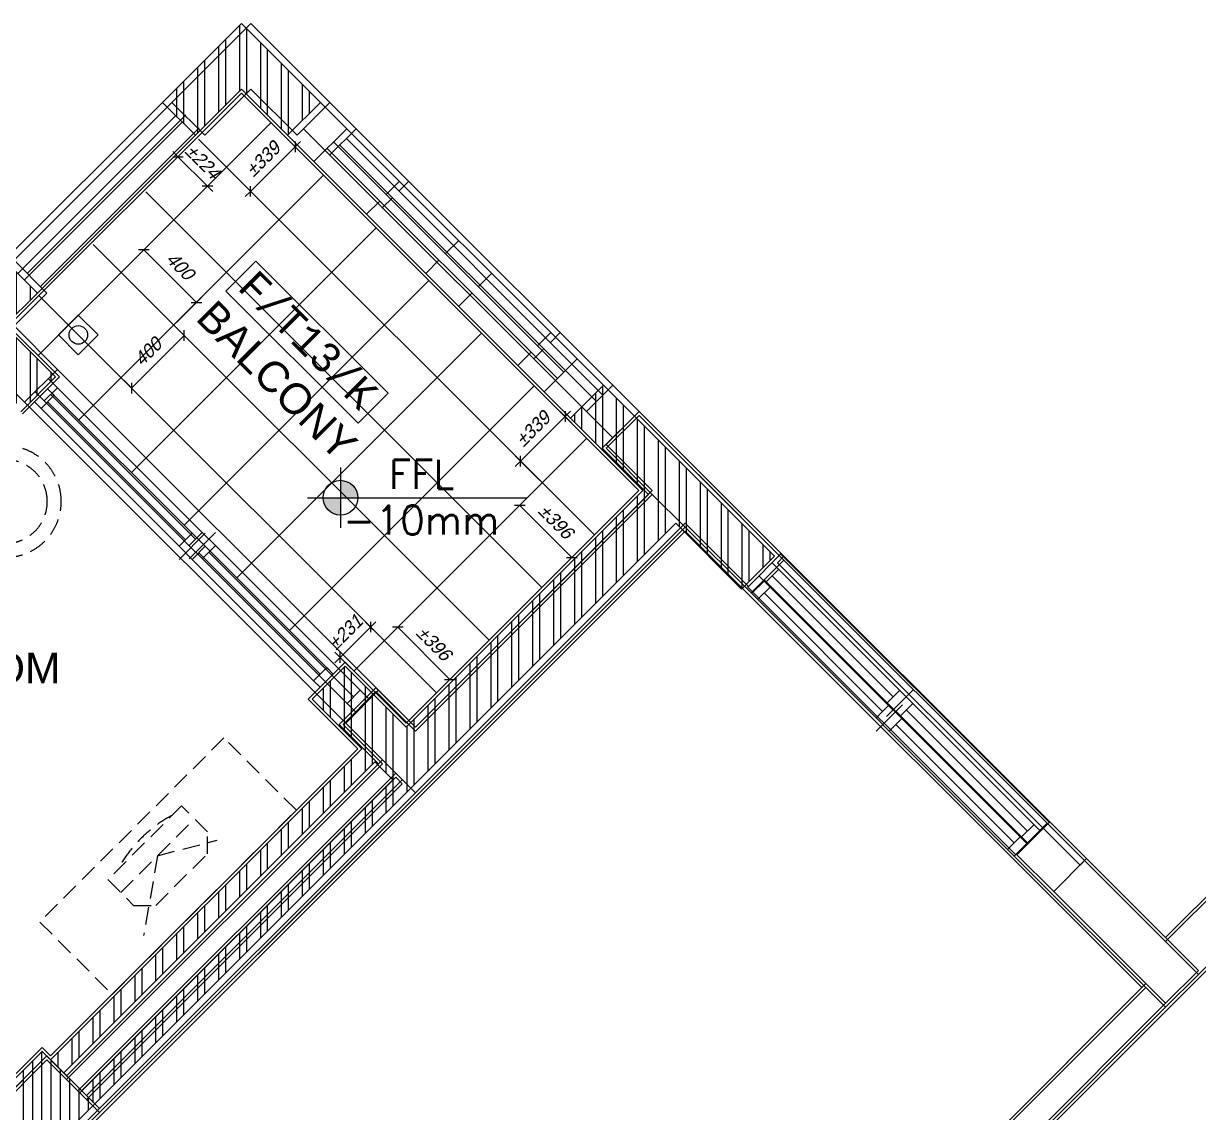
# Model space of a CAD drawing. Header units: millimetres. Extents: x 186805 to 449048, y 2167 to 51540.
# Drawn here: x 289619 to 295932, y 43309 to 49164 of the extents above; entities that cross this region are included whole.
import ezdxf
from ezdxf.enums import TextEntityAlignment as Align

# ---------------------------------------------------------------- set-up
doc = ezdxf.new("R2010")
doc.units = ezdxf.units.MM
doc.linetypes.add('BC$0$HIDDEN2', pattern=[0.1875, 0.125, -0.0625])
doc.linetypes.add('HIDDEN2', pattern=[0.1875, 0.125, -0.0625])
doc.layers.get('0').update_dxf_attribs({"linetype": 'CONTINUOUS'})
doc.layers.get('Defpoints').update_dxf_attribs({"linetype": 'CONTINUOUS'})
for name, color, linetype, lineweight in [('0-60x60-C', 3, 'CONTINUOUS', 13), ('0-AKL-P1 TILES', 8, 'CONTINUOUS', 13), ('0-akl-plasterline', 9, 'CONTINUOUS', 13), ('3117.NEW ID XR$0$BD$0$a-conc', 6, 'CONTINUOUS', 30), ('3117.NEW ID XR$0$BD$0$A-WIND', 4, 'CONTINUOUS', 9)]:
    doc.layers.add(name, color=color, linetype=linetype, lineweight=lineweight)
for name, color, linetype in [('0-AKL-P1TILES', 8, 'CONTINUOUS'), ('3117.NEW ID XR$0$a-conc', 140, 'CONTINUOUS'), ('3117.NEW ID XR$0$A-FLOREDGE', 211, 'CONTINUOUS'), ('3117.NEW ID XR$0$A-WIND', 171, 'CONTINUOUS'), ('3117.NEW ID XR$0$BF$0$a-conc', 6, 'CONTINUOUS'), ('A-ABOVE DOOR', 1, 'HIDDEN2'), ('A-CONC-BLDG', 6, 'CONTINUOUS'), ('A-FLORRAIL', 92, 'CONTINUOUS'), ('A-LEVEL', 43, 'CONTINUOUS'), ('A-ROOM_ID', 3, 'CONTINUOUS'), ('A-ROOM_NBR', 40, 'CONTINUOUS'), ('a-wall', 140, 'CONTINUOUS'), ('A-WIND', 4, 'CONTINUOUS'), ('ALAN', 6, 'CONTINUOUS'), ('BC-A-ABOV', 8, 'BC$0$HIDDEN2'), ('BC-A-HATCH', 8, 'CONTINUOUS'), ('BC-A-wall', 6, 'CONTINUOUS'), ('BC-A-WINDOW', 2, 'CONTINUOUS'), ('BC-dim', 1, 'CONTINUOUS'), ('TC-FLOORING', 41, 'CONTINUOUS')]:
    doc.layers.add(name, color=color, linetype=linetype)
doc.styles.add('ROMANS', font='ROMANS.shx', dxfattribs={"width": 0.8})
doc.styles.add('SITE SURVEY ROOM$0$SITE SURVEY ROOM$0$GEN-2F-FL-01-7$0$GEN-2F-FL-01-6$0$ELYSEE-STAR-2F-LAYOUT-FINAL-(REV-5)$0$ELYSEE-STAR-2F-LAYOUT-FINAL$0$STYLE1', font='archd.shx', dxfattribs={"oblique": 15})
doc.styles.add('SITE SURVEY ROOM$0$SITE SURVEY ROOM$0$XREF1$0$XREF1$0$XREF1$0$paris 2-3-4.DWG124$0$guest room-2$0$FINAL DRGS1$0$C2', font='swissk.ttf', dxfattribs={"height": 0.4})
doc.styles.add('style1', font='monos.ttf')
doc.dimstyles.new('STANDARD-1', dxfattribs={"dimscale": 40, "dimtxt": 1.8, "dimasz": 1, "dimexe": 1, "dimexo": 0.5, "dimgap": 1, "dimtad": 1, "dimdec": 0, "dimrnd": 0.1, "dimzin": 3, "dimdsep": 46, "dimtxsty": 'SITE SURVEY ROOM$0$SITE SURVEY ROOM$0$GEN-2F-FL-01-7$0$GEN-2F-FL-01-6$0$ELYSEE-STAR-2F-LAYOUT-FINAL-(REV-5)$0$ELYSEE-STAR-2F-LAYOUT-FINAL$0$STYLE1', "dimblk": 'SITE SURVEY ROOM$0$SITE SURVEY ROOM$0$GEN-2F-FL-01-7$0$GEN-2F-FL-01-6$0$ELYSEE-STAR-2F-LAYOUT-FINAL-(REV-5)$0$ELYSEE-STAR-2F-LAYOUT-FINAL$0$_OBLIQUE', "dimcen": 2, "dimclrd": 1, "dimclre": 1, "dimclrt": 3, "dimadec": 0, "dimazin": 0, "dimtfac": 1, "dimtdec": 0, "dimtix": 1, "dimtmove": 2, "dimatfit": 3, "dimldrblk": 'ARCHTICK', "dimfxl": 1, "dimtolj": 1, "dimtzin": 3, "dimarcsym": 0})
pattern_1 = [(270, (-189031.63, 11508.82), (-112.5, -2e-14), []), (270, (-188994.13, 11471.32), (-112.5, -2e-14), [])]

# ---------------------------------------------------------------- blocks, each defined once
blk = doc.blocks.new('A$C7C4A1575')
at = {"layer": 'A-ABOVE DOOR', "color": 8, "linetype": 'Continuous'}
for p, q in [((64451.7, 6837.3), (63009.2, 5394.8)), ((63186, 5218.1), (64628.5, 6660.6)), ((60851.3, 6130.2), (59125.9, 4404.9)), ((59302.7, 4228.1), (61028.1, 5953.4))]:
    blk.add_line(p, q, dxfattribs=at)
at = {"layer": 'A-CONC-BLDG', "color": 8}
for points in [[(59529, 8202), (59246.2, 7919.2), (58539, 8626.3), (58821.9, 8909.2)], [(64832.3, 6858.5), (64655.5, 7035.3), (65256.6, 7636.4), (65433.3, 7459.6)], [(60342.2, 2722), (60094.7, 2969.5), (59917.9, 2792.7), (60342.2, 2368.4), (60766.4, 2792.7), (60589.7, 2969.5)]]:
    blk.add_lwpolyline(points, close=True, dxfattribs=at)
at = {"layer": 'A-FLORRAIL', "color": 8}
for p, q in [((60625, 2934.1), (62286.7, 4595.8)), ((62145.3, 4454.4), (62286.7, 4313)), ((60819.5, 3022.5), (62198.3, 4401.4)), ((60854.8, 2987.1), (62233.7, 4366)), ((61862.4, 4171.5), (61915.5, 4118.5)), ((61950.8, 4083.2), (62003.9, 4030.1)), ((59210.8, 3782.6), (60063.4, 2930)), ((59140.1, 3711.9), (59992.7, 2859.3)), ((61049.3, 3358.4), (61102.3, 3305.3)), ((61137.7, 3270), (61190.7, 3216.9)), ((60766.4, 3075.5), (60907.9, 2934.1))]:
    blk.add_line(p, q, dxfattribs=at)
at = {"layer": 'a-wall', "color": 8}
for p, q in [((62645.1, 10247.8), (65256.6, 7636.4)), ((65150.5, 7530.3), (62582.1, 10098.7)), ((59529, 8202), (61226, 6505)), ((61120, 6398.9), (59422.9, 8096)), ((61155.3, 6434.3), (59458.3, 8131.3)), ((61049.3, 6328.2), (59352.2, 8025.3)), ((66281.9, 6257.5), (65256.6, 7282.8)), ((64457.5, 6837.3), (64655.5, 7035.3)), ((64634.3, 6660.6), (64457.5, 6837.3)), ((64832.3, 6858.5), (64634.3, 6660.6)), ((60851.3, 6130.2), (61226, 6505)), ((62675.6, 5055.4), (61226, 6505)), ((60851.3, 6130.2), (61028.1, 5953.4)), ((61028.1, 5953.4), (61226, 6151.4)), ((61226, 6151.4), (62498.8, 4878.6)), ((63015, 5394.8), (62675.6, 5055.4)), ((63191.8, 5218.1), (63015, 5394.8)), ((62428.1, 4454.4), (63191.8, 5218.1)), ((62498.8, 4878.6), (62251.4, 4631.2)), ((62251.4, 4631.2), (62428.1, 4454.4)), ((58044.1, 3323), (59125.9, 4404.9)), ((59125.9, 4404.9), (59302.7, 4228.1)), ((59069.4, 3994.8), (59302.7, 4228.1)), ((59069.4, 3994.8), (59246.2, 3818)), ((59246.2, 3818), (59069.4, 3641.2))]:
    blk.add_line(p, q, dxfattribs=at)
at = {"layer": 'A-WIND', "color": 8}
for p, q in [((63071.6, 5338.3), (64514.1, 6780.8)), ((63071.6, 5338.3), (64514.1, 6780.8)), ((63142.3, 5267.6), (64584.8, 6710.1)), ((63142.3, 5267.6), (64584.8, 6710.1)), ((64514.1, 6710.1), (63863.6, 6059.5)), ((64514.1, 6710.1), (63863.6, 6059.5)), ((64478.7, 6745.4), (64549.5, 6674.7)), ((64478.7, 6745.4), (64549.5, 6674.7)), ((59182.5, 4348.3), (60907.9, 6073.7)), ((63898.9, 5953.4), (63757.5, 6094.9)), ((63898.9, 5953.4), (63757.5, 6094.9)), ((63828.2, 6094.9), (63898.9, 6024.2)), ((63828.2, 6094.9), (63898.9, 6024.2)), ((59253.2, 4277.6), (60978.6, 6002.9)), ((60858.4, 6024.2), (60929.1, 5953.4)), ((63757.5, 6024.2), (63828.2, 5953.4)), ((63757.5, 6024.2), (63828.2, 5953.4)), ((60893.7, 5988.8), (60115.9, 5211)), ((63792.8, 5988.8), (63142.3, 5338.3)), ((63792.8, 5988.8), (63142.3, 5338.3)), ((63107, 5373.6), (63177.7, 5302.9)), ((63107, 5373.6), (63177.7, 5302.9)), ((60151.2, 5104.9), (60009.8, 5246.3)), ((60080.5, 5246.3), (60151.2, 5175.6)), ((60045.2, 5140.3), (59267.4, 4362.5)), ((60009.8, 5175.6), (60080.5, 5104.9)), ((59232, 4397.8), (59302.7, 4327.1))]:
    blk.add_line(p, q, dxfattribs=at)
at = {"layer": 'ALAN', "color": 8}
for p, q in [((64832.3, 6858.5), (65256.6, 7282.8)), ((65256.6, 7282.8), (67731.4, 4807.9)), ((63170.6, 5267.6), (64796.9, 6893.9)), ((64796.9, 6893.9), (64832.3, 6858.5)), ((63205.9, 5232.2), (63170.6, 5267.6)), ((60342.2, 2368.4), (63205.9, 5232.2)), ((58892.6, 3818), (60342.2, 2368.4))]:
    blk.add_line(p, q, dxfattribs=at)
blk = doc.blocks.new('A$C32DD6ECA')
at = {"layer": '0-60x60-C', "color": 16, "xscale": 0.0418312498368323, "yscale": 0.0418312498368323, "zscale": 0.0418312498368323, "rotation": 180}
blk.add_blockref('A$C7C4A1575', (4397.08, 2202.64), dxfattribs=at)
blk = doc.blocks.new('A$C5C977968')
at = {"layer": '0-akl-plasterline'}
for p, q in [((5171.8, 17416), (5369.8, 17614)), ((5369.8, 17614), (8198.2, 14785.6)), ((5419.3, 17168.6), (5171.8, 17416)), ((8198.2, 14785.6), (10673.1, 17260.5)), ((4167.7, 15917), (5419.3, 17168.6)), ((5617.3, 16970.6), (2204.1, 13557.4)), ((8070.9, 14516.9), (5617.3, 16970.6)), ((3757.6, 15931.1), (3955.6, 16129.1)), ((3955.6, 16129.1), (4167.7, 15917)), ((3969.7, 15719), (3757.6, 15931.1)), ((2293.9, 14043.1), (3969.7, 15719)), ((5592.1, 11783.5), (8905.3, 15096.7)), ((8070.9, 14516.9), (5517.5, 11963.5)), ((1530.2, 13491.6), (2187.8, 14149.2)), ((2187.8, 14149.2), (2293.9, 14043.1))]:
    blk.add_line(p, q, dxfattribs=at)
at = {"layer": '3117.NEW ID XR$0$a-conc'}
for p, q in [((7561.8, 15400.8), (7385, 15224)), ((8375, 14587.6), (7561.8, 15400.8)), ((7385, 15224), (8198.2, 14410.8)), ((8198.2, 14410.8), (8375, 14587.6)), ((2187.8, 14128), (1551.4, 13491.6)), ((2470.7, 13845.2), (2187.8, 14128)), ((1834.3, 13208.8), (2470.7, 13845.2))]:
    blk.add_line(p, q, dxfattribs=at)
at = {"layer": '3117.NEW ID XR$0$A-WIND'}
for p, q in [((6147.6, 16815), (7561.8, 15400.8)), ((6006.2, 16602.9), (6076.9, 16673.6)), ((6041.5, 16708.9), (7455.8, 15294.7)), ((5970.8, 16638.2), (7385, 15224)), ((6677.9, 16001.8), (6041.5, 16638.2)), ((6642.6, 15966.5), (6713.3, 16037.2)), ((6784, 16037.2), (6642.6, 15895.8)), ((6713.3, 15895.8), (6784, 15966.5)), ((7385, 15294.7), (6748.6, 15931.1)), ((7349.7, 15259.4), (7420.4, 15330.1))]:
    blk.add_line(p, q, dxfattribs=at)
at = {"layer": '3117.NEW ID XR$0$BD$0$a-conc'}
for p, q in [((7561.8, 15400.8), (7385, 15224)), ((7561.8, 15400.8), (7385, 15224)), ((8375, 14587.6), (7561.8, 15400.8)), ((7385, 15224), (8198.2, 14410.8)), ((8198.2, 14410.8), (8375, 14587.6)), ((2187.8, 14128), (1551.4, 13491.6)), ((2470.7, 13845.2), (2187.8, 14128))]:
    blk.add_line(p, q, dxfattribs=at)
at = {"layer": '3117.NEW ID XR$0$BD$0$A-WIND'}
for p, q in [((6147.6, 16815), (7561.8, 15400.8)), ((5973.8, 16635.2), (6044.5, 16706)), ((6006.2, 16602.9), (6076.9, 16673.6)), ((6041.5, 16708.9), (7455.8, 15294.7)), ((5970.8, 16638.2), (7385, 15224)), ((6677.9, 16001.8), (6041.5, 16638.2)), ((6784, 16037.2), (6642.6, 15895.8)), ((6642.6, 15966.5), (6713.3, 16037.2)), ((6713.3, 15895.8), (6784, 15966.5)), ((7385, 15294.7), (6748.6, 15931.1)), ((7349.7, 15259.4), (7420.4, 15330.1)), ((7349.7, 15259.4), (7420.4, 15330.1))]:
    blk.add_line(p, q, dxfattribs=at)
at = {"layer": '3117.NEW ID XR$0$BF$0$a-conc'}
for p, q in [((2187.8, 14128), (1551.4, 13491.6)), ((2470.7, 13845.2), (2187.8, 14128))]:
    blk.add_line(p, q, dxfattribs=at)
at = {"layer": 'a-wall'}
for p, q in [((5193, 17416), (5369.8, 17592.8)), ((5193, 17416), (5369.8, 17592.8)), ((5193, 17416), (5369.8, 17592.8)), ((5369.8, 17592.8), (5794.1, 17168.6)), ((5369.8, 17592.8), (5794.1, 17168.6)), ((5369.8, 17592.8), (6147.6, 16815)), ((5440.5, 17168.6), (5193, 17416)), ((5440.5, 17168.6), (5193, 17416)), ((5440.5, 17168.6), (5193, 17416)), ((5440.5, 17168.6), (5193, 17416)), ((5688, 17274.6), (6147.6, 16815)), ((4167.7, 15895.8), (5440.5, 17168.6)), ((4167.7, 15895.8), (5440.5, 17168.6)), ((4167.7, 15895.8), (5440.5, 17168.6)), ((4167.7, 15895.8), (5440.5, 17168.6)), ((4167.7, 15895.8), (5440.5, 17168.6)), ((4167.7, 15895.8), (5440.5, 17168.6)), ((2470.7, 13845.2), (5617.3, 16991.8)), ((2470.7, 13845.2), (5617.3, 16991.8)), ((2470.7, 13845.2), (5617.3, 16991.8)), ((2470.7, 13845.2), (5617.3, 16991.8)), ((2470.7, 13845.2), (5617.3, 16991.8)), ((2470.7, 13845.2), (5617.3, 16991.8)), ((5617.3, 16991.8), (4167.7, 15542.2)), ((5617.3, 16991.8), (4167.7, 15542.2)), ((5970.8, 16638.2), (5617.3, 16991.8)), ((5970.8, 16638.2), (5617.3, 16991.8)), ((5970.8, 16638.2), (5617.3, 16991.8)), ((5970.8, 16638.2), (5617.3, 16991.8)), ((6147.6, 16815), (5970.8, 16638.2)), ((6147.6, 16815), (5970.8, 16638.2)), ((6147.6, 16815), (5970.8, 16638.2)), ((3778.8, 15931.1), (3955.6, 16107.9)), ((3778.8, 15931.1), (3955.6, 16107.9)), ((3778.8, 15931.1), (3955.6, 16107.9)), ((3778.8, 15931.1), (3955.6, 16107.9)), ((3955.6, 16107.9), (4167.7, 15895.8)), ((3955.6, 16107.9), (4167.7, 15895.8)), ((3955.6, 16107.9), (4167.7, 15895.8)), ((3955.6, 16107.9), (4167.7, 15895.8)), ((3778.8, 15931.1), (3990.9, 15719)), ((3778.8, 15931.1), (3990.9, 15719)), ((3778.8, 15931.1), (3990.9, 15719)), ((3778.8, 15931.1), (3990.9, 15719)), ((9223.5, 15789.7), (8198.2, 14764.4)), ((9223.5, 15789.7), (8198.2, 14764.4)), ((2293.9, 14021.9), (3990.9, 15719)), ((2364.6, 13951.2), (4061.6, 15648.3)), ((2399.9, 13915.9), (4097, 15612.9)), ((4061.6, 15648.3), (4097, 15612.9)), ((2470.7, 13845.2), (4167.7, 15542.2)), ((2470.7, 13845.2), (4167.7, 15542.2)), ((8905.3, 15117.9), (8375, 14587.6)), ((8905.3, 15117.9), (8375, 14587.6)), ((8092.2, 14516.9), (5523.7, 11948.5)), ((8092.2, 14516.9), (5523.7, 11948.5)), ((8092.2, 14516.9), (5523.7, 11948.5)), ((5585.9, 11798.5), (8198.2, 14410.8)), ((5585.9, 11798.5), (8198.2, 14410.8)), ((5585.9, 11798.5), (8198.2, 14410.8))]:
    blk.add_line(p, q, dxfattribs=at)
at = {"layer": 'BC-dim'}
blk.add_line((5617.3, 16991.8), (5440.5, 17168.6), dxfattribs=at)
blk = doc.blocks.new('SITE SURVEY ROOM$0$SITE SURVEY ROOM$0$GEN-2F-FL-01-7$0$GEN-2F-FL-01-6$0$ELYSEE-STAR-2F-LAYOUT-FINAL-(REV-5)$0$ELYSEE-STAR-2F-LAYOUT-FINAL$0$_OBLIQUE')
at = {"color": 0, "linetype": 'ByBlock'}
blk.add_line((-0.5, -0.5), (0.5, 0.5), dxfattribs=at)
blk = doc.blocks.new('*D284')
at = {"layer": 'BC-dim', "color": 1, "lineweight": -2, "transparency": 16777216}
for p, q in [((715490.6, 83084.6), (715630.2, 83224.2)), ((715601.9, 83195.9), (715881.9, 82915.9)), ((715770.6, 82804.5), (715910.2, 82944.1))]:
    blk.add_line(p, q, dxfattribs=at)
at = {"layer": 'Defpoints', "color": 0, "transparency": 16777216}
for p in [(715476.4, 83070.4), (715881.9, 82915.9), (715756.4, 82790.4)]:
    blk.add_point(p, dxfattribs=at)
at = {"layer": 'BC-dim', "color": 1, "lineweight": -2, "transparency": 16777216, "xscale": 40, "yscale": 40, "zscale": 40}
for p, rotation in [((715601.9, 83195.9), 135.0000000000164), ((715881.9, 82915.9), 315.0000000000164)]:
    blk.add_blockref('SITE SURVEY ROOM$0$SITE SURVEY ROOM$0$GEN-2F-FL-01-7$0$GEN-2F-FL-01-6$0$ELYSEE-STAR-2F-LAYOUT-FINAL-(REV-5)$0$ELYSEE-STAR-2F-LAYOUT-FINAL$0$_OBLIQUE', p, dxfattribs=dict(at, rotation=rotation))
at = {"layer": 'BC-dim', "color": 3, "transparency": 16777216, "insert": (715795.6, 83109.6), "char_height": 72, "attachment_point": 5, "rotation": 315, "style": 'SITE SURVEY ROOM$0$SITE SURVEY ROOM$0$GEN-2F-FL-01-7$0$GEN-2F-FL-01-6$0$ELYSEE-STAR-2F-LAYOUT-FINAL-(REV-5)$0$ELYSEE-STAR-2F-LAYOUT-FINAL$0$STYLE1'}
blk.add_mtext('\\A1;%%P396', dxfattribs=at)
blk = doc.blocks.new('_ArchTick')
at = {"color": 0, "linetype": 'ByBlock', "const_width": 0.15}
blk.add_lwpolyline([(-0.5, -0.5), (0.5, 0.5)], dxfattribs=at)
blk = doc.blocks.new('*D285')
at = {"layer": 'BC-dim', "color": 1, "lineweight": -2, "transparency": 16777216}
for p, q in [((714934.8, 85894.6), (715078.5, 85750.8)), ((715050.2, 85779.1), (715078.5, 85807.4)), ((714810.5, 85539.4), (715050.2, 85779.1)), ((714695.1, 85654.9), (714838.8, 85511.1)), ((714810.5, 85539.4), (714782.3, 85511.1))]:
    blk.add_line(p, q, dxfattribs=at)
at = {"layer": 'Defpoints', "color": 0, "transparency": 16777216}
for p in [(714920.6, 85908.7), (715050.2, 85779.1), (714680.9, 85669)]:
    blk.add_point(p, dxfattribs=at)
at = {"layer": 'BC-dim', "color": 1, "lineweight": -2, "transparency": 16777216, "xscale": 40, "yscale": 40, "zscale": 40}
for p, rotation in [((715050.2, 85779.1), 224.9999999999478), ((714810.5, 85539.4), 44.9999999999478)]:
    blk.add_blockref('SITE SURVEY ROOM$0$SITE SURVEY ROOM$0$GEN-2F-FL-01-7$0$GEN-2F-FL-01-6$0$ELYSEE-STAR-2F-LAYOUT-FINAL-(REV-5)$0$ELYSEE-STAR-2F-LAYOUT-FINAL$0$_OBLIQUE', p, dxfattribs=dict(at, rotation=rotation))
at = {"layer": 'BC-dim', "color": 3, "transparency": 16777216, "insert": (714876.7, 85713), "char_height": 72, "attachment_point": 5, "rotation": 45, "style": 'SITE SURVEY ROOM$0$SITE SURVEY ROOM$0$GEN-2F-FL-01-7$0$GEN-2F-FL-01-6$0$ELYSEE-STAR-2F-LAYOUT-FINAL-(REV-5)$0$ELYSEE-STAR-2F-LAYOUT-FINAL$0$STYLE1'}
blk.add_mtext('\\A1;%%P339', dxfattribs=at)
blk = doc.blocks.new('*D286')
at = {"layer": 'BC-dim', "color": 1, "lineweight": -2, "transparency": 16777216}
for p, q in [((714508.4, 85813.3), (714392.5, 85697.4)), ((714420.8, 85725.7), (714392.5, 85754)), ((714579.2, 85567.3), (714420.8, 85725.7)), ((714666.8, 85654.9), (714550.9, 85539)), ((714579.2, 85567.3), (714607.5, 85539))]:
    blk.add_line(p, q, dxfattribs=at)
at = {"layer": 'Defpoints', "color": 0, "transparency": 16777216}
for p in [(714522.5, 85827.4), (714420.8, 85725.7), (714680.9, 85669)]:
    blk.add_point(p, dxfattribs=at)
at = {"layer": 'BC-dim', "color": 1, "lineweight": -2, "transparency": 16777216, "xscale": 40, "yscale": 40, "zscale": 40}
for p, rotation in [((714420.8, 85725.7), 315.0000000000106), ((714579.2, 85567.3), 135.0000000000105)]:
    blk.add_blockref('SITE SURVEY ROOM$0$SITE SURVEY ROOM$0$GEN-2F-FL-01-7$0$GEN-2F-FL-01-6$0$ELYSEE-STAR-2F-LAYOUT-FINAL-(REV-5)$0$ELYSEE-STAR-2F-LAYOUT-FINAL$0$_OBLIQUE', p, dxfattribs=dict(at, rotation=rotation))
at = {"layer": 'BC-dim', "color": 3, "transparency": 16777216, "insert": (714553.7, 85700.2), "char_height": 72, "attachment_point": 5, "rotation": 315, "style": 'SITE SURVEY ROOM$0$SITE SURVEY ROOM$0$GEN-2F-FL-01-7$0$GEN-2F-FL-01-6$0$ELYSEE-STAR-2F-LAYOUT-FINAL-(REV-5)$0$ELYSEE-STAR-2F-LAYOUT-FINAL$0$STYLE1'}
blk.add_mtext('\\A1;%%P224', dxfattribs=at)
blk = doc.blocks.new('*D287')
at = {"layer": 'BC-dim', "color": 1, "lineweight": -2, "transparency": 16777216}
for p, q in [((714412.2, 84806.4), (714482.4, 84736.2)), ((714171.2, 84481.7), (714454.1, 84764.5)), ((714129.4, 84523.5), (714199.5, 84453.4))]:
    blk.add_line(p, q, dxfattribs=at)
at = {"layer": 'Defpoints', "color": 0, "transparency": 16777216}
for p in [(714398.1, 84820.5), (714454.1, 84764.5), (714115.2, 84537.7)]:
    blk.add_point(p, dxfattribs=at)
at = {"layer": 'BC-dim', "color": 1, "lineweight": -2, "transparency": 16777216, "xscale": 40, "yscale": 40, "zscale": 40}
for p, rotation in [((714454.1, 84764.5), 44.99999999997937), ((714171.2, 84481.7), 224.9999999999794)]:
    blk.add_blockref('SITE SURVEY ROOM$0$SITE SURVEY ROOM$0$GEN-2F-FL-01-7$0$GEN-2F-FL-01-6$0$ELYSEE-STAR-2F-LAYOUT-FINAL-(REV-5)$0$ELYSEE-STAR-2F-LAYOUT-FINAL$0$_OBLIQUE', p, dxfattribs=dict(at, rotation=rotation))
at = {"layer": 'BC-dim', "color": 3, "transparency": 16777216, "insert": (714258.9, 84676.8), "char_height": 72, "attachment_point": 5, "rotation": 45, "style": 'SITE SURVEY ROOM$0$SITE SURVEY ROOM$0$GEN-2F-FL-01-7$0$GEN-2F-FL-01-6$0$ELYSEE-STAR-2F-LAYOUT-FINAL-(REV-5)$0$ELYSEE-STAR-2F-LAYOUT-FINAL$0$STYLE1'}
blk.add_mtext('\\A1;400', dxfattribs=at)
blk = doc.blocks.new('*D288')
at = {"layer": 'BC-dim', "color": 1, "lineweight": -2, "transparency": 16777216}
for p, q in [((714129.4, 85117.5), (714265.7, 85253.9)), ((714520.3, 84942.7), (714237.5, 85225.6)), ((714412.2, 84834.6), (714548.6, 84971))]:
    blk.add_line(p, q, dxfattribs=at)
at = {"layer": 'Defpoints', "color": 0, "transparency": 16777216}
for p in [(714237.5, 85225.6), (714115.2, 85103.3), (714398.1, 84820.5)]:
    blk.add_point(p, dxfattribs=at)
at = {"layer": 'BC-dim', "color": 1, "lineweight": -2, "transparency": 16777216, "xscale": 40, "yscale": 40, "zscale": 40}
for p, rotation in [((714237.5, 85225.6), 134.9999999999853), ((714520.3, 84942.7), 314.9999999999853)]:
    blk.add_blockref('SITE SURVEY ROOM$0$SITE SURVEY ROOM$0$GEN-2F-FL-01-7$0$GEN-2F-FL-01-6$0$ELYSEE-STAR-2F-LAYOUT-FINAL-(REV-5)$0$ELYSEE-STAR-2F-LAYOUT-FINAL$0$_OBLIQUE', p, dxfattribs=dict(at, rotation=rotation))
at = {"layer": 'BC-dim', "color": 3, "transparency": 16777216, "insert": (714432.6, 85137.9), "char_height": 72, "attachment_point": 5, "rotation": 315, "style": 'SITE SURVEY ROOM$0$SITE SURVEY ROOM$0$GEN-2F-FL-01-7$0$GEN-2F-FL-01-6$0$ELYSEE-STAR-2F-LAYOUT-FINAL-(REV-5)$0$ELYSEE-STAR-2F-LAYOUT-FINAL$0$STYLE1'}
blk.add_mtext('\\A1;400', dxfattribs=at)
blk = doc.blocks.new('*D289')
at = {"layer": 'BC-dim', "color": 1, "lineweight": -2, "transparency": 16777216}
for p, q in [((716603.5, 84225.8), (716472.5, 84356.8)), ((716500.8, 84328.5), (716529.1, 84356.8)), ((716261.1, 84088.8), (716500.8, 84328.5)), ((716363.8, 83986.1), (716232.8, 84117.1)), ((716261.1, 84088.8), (716232.8, 84060.6))]:
    blk.add_line(p, q, dxfattribs=at)
at = {"layer": 'Defpoints', "color": 0, "transparency": 16777216}
for p in [(716500.8, 84328.5), (716617.7, 84211.7), (716378, 83972)]:
    blk.add_point(p, dxfattribs=at)
at = {"layer": 'BC-dim', "color": 1, "lineweight": -2, "transparency": 16777216, "xscale": 40, "yscale": 40, "zscale": 40}
for p, rotation in [((716500.8, 84328.5), 225.0000000000087), ((716261.1, 84088.8), 45.00000000000871)]:
    blk.add_blockref('SITE SURVEY ROOM$0$SITE SURVEY ROOM$0$GEN-2F-FL-01-7$0$GEN-2F-FL-01-6$0$ELYSEE-STAR-2F-LAYOUT-FINAL-(REV-5)$0$ELYSEE-STAR-2F-LAYOUT-FINAL$0$_OBLIQUE', p, dxfattribs=dict(at, rotation=rotation))
at = {"layer": 'BC-dim', "color": 3, "transparency": 16777216, "insert": (716327.2, 84262.4), "char_height": 72, "attachment_point": 5, "rotation": 45, "style": 'SITE SURVEY ROOM$0$SITE SURVEY ROOM$0$GEN-2F-FL-01-7$0$GEN-2F-FL-01-6$0$ELYSEE-STAR-2F-LAYOUT-FINAL-(REV-5)$0$ELYSEE-STAR-2F-LAYOUT-FINAL$0$STYLE1'}
blk.add_mtext('\\A1;%%P339', dxfattribs=at)
blk = doc.blocks.new('*D290')
at = {"layer": 'BC-dim', "color": 1, "lineweight": -2, "transparency": 16777216}
for p, q in [((716363.8, 83957.8), (716229, 83823)), ((716257.3, 83851.3), (716537.3, 83571.2)), ((716643.8, 83677.8), (716509, 83543))]:
    blk.add_line(p, q, dxfattribs=at)
at = {"layer": 'Defpoints', "color": 0, "transparency": 16777216}
for p in [(716378, 83972), (716658, 83692), (716537.3, 83571.2)]:
    blk.add_point(p, dxfattribs=at)
at = {"layer": 'BC-dim', "color": 1, "lineweight": -2, "transparency": 16777216, "xscale": 40, "yscale": 40, "zscale": 40}
for p, rotation in [((716257.3, 83851.3), 135.0000000000015), ((716537.3, 83571.2), 315.0000000000015)]:
    blk.add_blockref('SITE SURVEY ROOM$0$SITE SURVEY ROOM$0$GEN-2F-FL-01-7$0$GEN-2F-FL-01-6$0$ELYSEE-STAR-2F-LAYOUT-FINAL-(REV-5)$0$ELYSEE-STAR-2F-LAYOUT-FINAL$0$_OBLIQUE', p, dxfattribs=dict(at, rotation=rotation))
at = {"layer": 'BC-dim', "color": 3, "transparency": 16777216, "insert": (716451, 83765), "char_height": 72, "attachment_point": 5, "rotation": 315, "style": 'SITE SURVEY ROOM$0$SITE SURVEY ROOM$0$GEN-2F-FL-01-7$0$GEN-2F-FL-01-6$0$ELYSEE-STAR-2F-LAYOUT-FINAL-(REV-5)$0$ELYSEE-STAR-2F-LAYOUT-FINAL$0$STYLE1'}
blk.add_mtext('\\A1;%%P396', dxfattribs=at)
blk = doc.blocks.new('*D304')
at = {"layer": 'BC-dim', "color": 1, "lineweight": -2, "transparency": 16777216}
for p, q in [((715515.3, 83137.6), (715427.4, 83225.4)), ((715455.7, 83197.2), (715484, 83225.4)), ((715292.4, 83033.8), (715455.7, 83197.2)), ((715352, 82974.2), (715264.1, 83062.1)), ((715292.4, 83033.8), (715264.1, 83005.5))]:
    blk.add_line(p, q, dxfattribs=at)
at = {"layer": 'Defpoints', "color": 0, "transparency": 16777216}
for p in [(715455.7, 83197.2), (715529.4, 83123.4), (715366.1, 82960.1)]:
    blk.add_point(p, dxfattribs=at)
at = {"layer": 'BC-dim', "color": 1, "lineweight": -2, "transparency": 16777216, "xscale": 40, "yscale": 40, "zscale": 40}
for p, rotation in [((715455.7, 83197.2), 225.0000000000204), ((715292.4, 83033.8), 45.00000000002039)]:
    blk.add_blockref('SITE SURVEY ROOM$0$SITE SURVEY ROOM$0$GEN-2F-FL-01-7$0$GEN-2F-FL-01-6$0$ELYSEE-STAR-2F-LAYOUT-FINAL-(REV-5)$0$ELYSEE-STAR-2F-LAYOUT-FINAL$0$_OBLIQUE', p, dxfattribs=dict(at, rotation=rotation))
at = {"layer": 'BC-dim', "color": 3, "transparency": 16777216, "insert": (715320.3, 83169.2), "char_height": 72, "attachment_point": 5, "rotation": 45, "style": 'SITE SURVEY ROOM$0$SITE SURVEY ROOM$0$GEN-2F-FL-01-7$0$GEN-2F-FL-01-6$0$ELYSEE-STAR-2F-LAYOUT-FINAL-(REV-5)$0$ELYSEE-STAR-2F-LAYOUT-FINAL$0$STYLE1'}
blk.add_mtext('\\A1;%%P231', dxfattribs=at)
blk = doc.blocks.new('SYM52')
for points in [[(150, 0, 0.414214), (0, 150), (0, 0)], [(0, 0), (-150, 0, 0.414214), (0, -150)]]:
    blk.add_hatch(color=0).paths.add_polyline_path(points)
at = {"color": 0, "linetype": 'ByBlock'}
for p, q in [((0, 260), (0, 150)), ((0, 150), (0, 0)), ((-286, 0), (1606, 0)), ((0, 0), (0, -260))]:
    blk.add_line(p, q, dxfattribs=at)
blk.add_circle((0, 0), 150, dxfattribs=at)
at = {"color": 0, "style": 'ROMANS'}
blk.add_attdef('LINE-1', (210, 110), '', height=250, rotation=0, dxfattribs=at)
blk.add_attdef('LINE-2', (210, -343), '', height=250, dxfattribs=at)
blk = doc.blocks.new('A$C7DAB1636')
at = {"layer": 'BC-A-HATCH'}
h = blk.add_hatch(dxfattribs=at)
h.set_pattern_fill('ANSI32', color=256, scale=300, angle=45, style=0)
h.set_pattern_definition(pattern_1)
h.paths.add_polyline_path([(25188.3, 20420.8), (25011.5, 20244.1), (24764, 20491.6), (24516.5, 20244.1), (24339.7, 20420.8), (24764, 20845.1)])
h = blk.add_hatch(dxfattribs=at)
h.set_pattern_fill('ANSI32', color=256, scale=300, angle=45, style=0)
h.set_pattern_definition(pattern_1)
h.paths.add_polyline_path([(23314.4, 19395.5), (23491.2, 19572.3), (23668, 19395.5), (23491.2, 19218.8), (23764.8, 18945.1), (23588.1, 18768.4), (22428.4, 19928), (22110.2, 19609.8), (21933.4, 19786.6), (22428.4, 20281.6)])
h = blk.add_hatch(dxfattribs=at)
h.set_pattern_fill('ANSI32', color=256, scale=300, angle=45, style=0)
h.set_pattern_definition(pattern_1)
h.paths.add_polyline_path([(27627.8, 17981.3), (27451, 17804.6), (27097.4, 18158.1), (23975.6, 15036.2), (23904.9, 15106.9), (25577.2, 16779.2), (25481, 16875.4), (23808.7, 15203.1), (23738, 15273.8), (25410.3, 16946.1), (25143.7, 17212.7), (25320.5, 17389.5), (25647.9, 17062.1), (26920.7, 18334.9), (26531.8, 18723.8), (26708.5, 18900.6)])
h = blk.add_hatch(dxfattribs=at)
h.set_pattern_fill('ANSI31', color=1, scale=400, angle=45, style=0)
h.set_pattern_definition([(270, (-189031.626, 11560.79), (-50, -1e-14), [])])
h.paths.add_polyline_path([(23975.6, 15036.2), (23310.9, 14371.5), (23028, 14654.4), (23692.7, 15319.1)])
at = {"layer": '0-AKL-P1TILES'}
for p, q in [((23670.8, 19060.4), (24922.4, 20312)), ((24532.6, 20222.3), (26659.7, 18095.2)), ((23890, 18713.9), (25205.2, 20029.1)), ((24249.8, 19939.5), (26376.9, 17812.3)), ((24172.9, 18431), (25488.1, 19746.3)), ((23966.9, 19656.6), (26094.1, 17529.5)), ((24455.7, 18148.2), (25770.9, 19463.4)), ((23675.8, 19382.1), (23834.1, 19223.7)), ((23834.1, 19223.7), (25811.2, 17246.6)), ((24738.5, 17865.4), (26053.8, 19180.6)), ((25021.4, 17582.5), (26336.6, 18897.7)), ((25367.9, 17363.3), (26619.4, 18614.9))]:
    blk.add_line(p, q, dxfattribs=at)
at = {"layer": '0-AKL-P1TILES', "color": 4}
blk.add_lwpolyline([(23993.2, 19170.7), (23887.2, 19064.6), (23781.1, 19170.7), (23887.2, 19276.7)], close=True, dxfattribs=at)
blk.add_circle((23887.2, 19170.7), 50, dxfattribs=at)
at = {"layer": '0-akl-plasterline', "color": 61}
for p, q in [((23501.8, 19229.4), (23786, 18945.1)), ((23588.1, 18747.1), (23786, 18945.1)), ((25647.9, 17083.3), (26899.5, 18334.9)), ((25122.5, 17212.7), (25320.5, 17410.7)), ((25320.5, 17410.7), (25647.9, 17083.3)), ((25122.5, 17212.7), (25389.1, 16946.1)), ((23738, 15295.1), (25389.1, 16946.1))]:
    blk.add_line(p, q, dxfattribs=at)
blk.add_lwpolyline([(23738, 15295.1), (23692.7, 15340.3), (23006.8, 14654.4), (23052.1, 14609.2)], dxfattribs=at)
at = {"layer": '3117.NEW ID XR$0$A-FLOREDGE'}
blk.add_line((26531.8, 18723.8), (26708.5, 18900.6), dxfattribs=at)
blk.add_line((26531.8, 18723.8), (26708.5, 18900.6), dxfattribs=at)
at = {"layer": '3117.NEW ID XR$0$BD$0$a-conc'}
blk.add_lwpolyline([(23975.6, 15036.2), (23692.7, 15319.1), (23028, 14654.4), (23310.9, 14371.5)], close=True, dxfattribs=at)
at = {"layer": 'A-ROOM_NBR'}
blk.add_lwpolyline([(24680.2, 19405.6), (25390, 18695.9), (25551.3, 18857.2), (24841.6, 19566.9)], close=True, dxfattribs=at)
at = {"layer": 'BC-A-ABOV', "ltscale": 750}
for p, q in [((24115.2, 16172.9), (24511.2, 16568.9)), ((24313.2, 16370.9), (24633.9, 16454.1)), ((24313.2, 16370.9), (24237.9, 15942.1))]:
    blk.add_line(p, q, dxfattribs=at)
blk.add_lwpolyline([(23495.3, 18500, -0.414214), (23720.3, 18275), (23720.3, 18274.6, -0.414214), (23495.3, 18049.6), (23250.7, 18049.6, 1), (23250.7, 17974.6), (23495.3, 17974.6, 0.414214), (23795.3, 18274.6), (23795.3, 18275, 0.414214), (23495.3, 18575), (23250.7, 18575, 1), (23250.7, 18500)], format="xyb", close=True, dxfattribs=at)
for points in [[(24669.6, 17004.5), (23679.6, 16014.5), (24068.5, 15625.6), (25058.5, 16615.6)], [(24303.3, 16103.6), (24580.5, 16380.8), (24580.5, 16499.6), (24441.9, 16638.2), (24045.9, 16242.2), (24184.5, 16103.6)]]:
    blk.add_lwpolyline(points, close=True, dxfattribs=at)
blk.add_arc((24735.4, 15948.7), 726.1, 118.18827, 151.81173, dxfattribs=at)
at = {"layer": 'BC-A-wall'}
for p, q in [((23668, 19395.5), (23491.2, 19572.3)), ((23491.2, 19218.8), (23668, 19395.5)), ((23491.2, 19218.8), (23764.8, 18945.1)), ((23577.4, 18757.8), (23764.8, 18945.1)), ((26531.8, 18723.8), (26708.5, 18900.6)), ((27627.8, 17981.3), (26708.5, 18900.6)), ((26920.7, 18334.9), (26531.8, 18723.8)), ((25647.9, 17062.1), (26920.7, 18334.9)), ((23975.6, 15036.2), (27097.4, 18158.1)), ((27451, 17804.6), (27097.4, 18158.1)), ((27627.8, 17981.3), (27451, 17804.6)), ((25143.7, 17212.7), (25320.5, 17389.5)), ((25320.5, 17389.5), (25647.9, 17062.1)), ((25143.7, 17212.7), (25410.3, 16946.1)), ((23738, 15273.8), (25410.3, 16946.1)), ((23808.7, 15203.1), (25481, 16875.4)), ((25481, 16875.4), (25577.2, 16779.2)), ((23904.9, 15106.9), (25577.2, 16779.2))]:
    blk.add_line(p, q, dxfattribs=at)
blk.add_lwpolyline([(24764, 20491.6), (24516.5, 20244.1), (24339.7, 20420.8), (24764, 20845.1), (25188.3, 20420.8), (25011.5, 20244.1), (24764, 20491.6)], dxfattribs=at)
at = {"layer": 'BC-A-WINDOW'}
for p, q in [((23491.2, 19572.3), (24339.7, 20420.8)), ((26708.5, 18900.6), (25188.3, 20420.8)), ((25152.9, 20102.6), (25329.7, 20279.4)), ((25152.9, 20102.6), (25329.7, 20279.4)), ((25152.9, 20102.6), (25329.7, 20279.4)), ((23668, 19395.5), (24516.5, 20244.1)), ((25011.5, 20244.1), (26531.8, 18723.8)), ((25541.8, 19925.9), (25612.5, 19996.6)), ((25541.8, 19925.9), (25612.5, 19996.6)), ((25541.8, 19925.9), (25612.5, 19996.6)), ((25435.7, 19819.8), (25506.5, 19890.5)), ((25435.7, 19819.8), (25506.5, 19890.5)), ((25435.7, 19819.8), (25506.5, 19890.5)), ((25860, 19607.7), (25930.7, 19678.4)), ((25860, 19607.7), (25930.7, 19678.4)), ((25860, 19607.7), (25930.7, 19678.4)), ((25753.9, 19501.6), (25824.7, 19572.3)), ((25753.9, 19501.6), (25824.7, 19572.3)), ((25753.9, 19501.6), (25824.7, 19572.3)), ((26036.8, 19430.9), (26107.5, 19501.6)), ((26036.8, 19430.9), (26107.5, 19501.6)), ((26036.8, 19430.9), (26107.5, 19501.6)), ((25930.7, 19324.8), (26001.4, 19395.5)), ((25930.7, 19324.8), (26001.4, 19395.5)), ((25930.7, 19324.8), (26001.4, 19395.5)), ((26355, 19112.7), (26425.7, 19183.4)), ((26355, 19112.7), (26425.7, 19183.4)), ((26355, 19112.7), (26425.7, 19183.4)), ((26248.9, 19006.6), (26319.6, 19077.3)), ((26248.9, 19006.6), (26319.6, 19077.3)), ((26248.9, 19006.6), (26319.6, 19077.3)), ((26390.3, 18865.2), (26567.1, 19042)), ((26390.3, 18865.2), (26567.1, 19042)), ((26390.3, 18865.2), (26567.1, 19042)), ((23757.8, 18846.1), (23722.4, 18881.5)), ((23687, 18775.4), (23757.8, 18846.1)), ((23687, 18775.4), (23651.7, 18810.8)), ((23722.4, 18810.8), (24463.5, 18069.7)), ((24428.1, 18034.4), (24498.8, 18105.1)), ((24569.5, 18105.1), (24428.1, 17963.6)), ((24569.5, 18034.4), (24498.8, 18105.1)), ((24498.8, 17963.6), (24428.1, 18034.4)), ((24498.8, 17963.6), (24569.5, 18034.4)), ((24534.2, 17999), (25186.1, 17347.1)), ((25150.8, 17311.7), (25221.5, 17382.4)), ((25256.8, 17347.1), (25221.5, 17382.4)), ((25186.1, 17276.4), (25150.8, 17311.7))]:
    blk.add_line(p, q, dxfattribs=at)
at = {"layer": 'BC-A-WINDOW', "color": 1}
for p, q in [((23561.9, 19501.6), (24410.4, 20350.1)), ((23597.3, 19466.3), (24445.8, 20314.8)), ((25259, 20208.7), (26496.4, 18971.3)), ((25259, 20208.7), (26496.4, 18971.3)), ((25223.6, 20173.4), (26461.1, 18935.9)), ((25223.6, 20173.4), (26461.1, 18935.9)), ((23747.2, 18856.7), (24498.8, 18105.1)), ((23676.4, 18786), (24428.1, 18034.4)), ((24569.5, 18034.4), (25232.1, 17371.8)), ((24498.8, 17963.6), (25161.4, 17301.1))]:
    blk.add_line(p, q, dxfattribs=at)
at = {"layer": 'TC-FLOORING'}
for p, q in [((23512.4, 19218.8), (24764, 20470.3)), ((24516.5, 20244.1), (24764, 20491.6)), ((24764, 20491.6), (25011.5, 20244.1)), ((24764, 20470.3), (26899.5, 18334.9))]:
    blk.add_line(p, q, dxfattribs=at)
at = {"layer": 'A-LEVEL'}
ref = blk.add_blockref('SYM52', (25295.7, 18295.7), dxfattribs=dict(at, xscale=0.6225000000558794, yscale=0.6225000000558794, zscale=0.6225000000558794))
ref.add_attrib('LINE-1', 'FFL', (25554.9, 18344.1), dxfattribs={"layer": '0', "color": 0, "height": 155.62, "rotation": 0, "style": 'ROMANS'})
ref.add_attrib('LINE-2', '-10mm', (25309.2, 18097.3), dxfattribs={"layer": '0', "color": 0, "height": 155.62, "style": 'ROMANS'})
at = {"layer": 'A-ROOM_ID', "color": 7, "style": 'style1'}
blk.add_text('F/T13/K', height=157.5, rotation=315, dxfattribs=at).set_placement((24792.4, 19475.5), align=Align.MIDDLE_LEFT)
at = {"layer": 'A-ROOM_ID', "style": 'SITE SURVEY ROOM$0$SITE SURVEY ROOM$0$XREF1$0$XREF1$0$XREF1$0$paris 2-3-4.DWG124$0$guest room-2$0$FINAL DRGS1$0$C2'}
blk.add_text('BALCONY', height=163.55, rotation=315, dxfattribs=at).set_placement((24897, 18868.6), align=Align.CENTER)
blk.add_text('MASTER BEDROOM', height=163.545, dxfattribs=at).set_placement((22693, 17298.1), align=Align.CENTER)
at = {"layer": 'BC-dim'}
for p1, p2, distance, picture, middle in [((24682.7, 20072.2), (24922.4, 20312), -183.3, '*D285', (24878.4, 20116.2)), ((24682.7, 20072.2), (24524.3, 20230.6), 143.9, '*D286', (24555.5, 20103.4)), ((26379.7, 18375.2), (26619.4, 18614.9), 165.3, '*D289', (26329, 18665.6)), ((26379.7, 18375.2), (26659.7, 18095.2), -170.7, '*D290', (26452.8, 18168.2)), ((25367.9, 17363.3), (25531.2, 17526.7), 104.3, '*D304', (25322.1, 17572.4)), ((25478.2, 17473.6), (25758.2, 17193.6), 177.4, '*D284', (25797.4, 17512.8))]:
    dim = blk.add_aligned_dim(p1=p1, p2=p2, distance=distance, text='%%P<>', dimstyle='STANDARD-1', dxfattribs=at)
    dim.commit()
    dim.dimension.update_dxf_attribs({"geometry": picture, "text_midpoint": middle, "insert": (-689998.2, -65596.8)})
for p1, p2, distance, picture, middle in [((24399.8, 19223.7), (24117, 19506.6), -172.9, '*D288', (24434.4, 19541.1)), ((24117, 18940.9), (24399.8, 19223.7), -79.2, '*D287', (24260.7, 19080))]:
    dim = blk.add_aligned_dim(p1=p1, p2=p2, distance=distance, dimstyle='STANDARD-1', dxfattribs=at)
    dim.commit()
    dim.dimension.update_dxf_attribs({"geometry": picture, "text_midpoint": middle, "insert": (-689998.2, -65596.8)})

msp = doc.modelspace()

# ---------------------------------------------------------------- block references
at = {"linetype": 'ByBlock'}
msp.add_blockref('A$C7DAB1636', (266026.5, 28318.7), dxfattribs=at)
at = {"layer": '0-60x60-C', "color": 16, "xscale": -23.90557308239969, "yscale": 23.90557308239969, "zscale": 23.90557308239969}
msp.add_blockref('A$C32DD6ECA', (335613.6, -1123), dxfattribs=at)
at = {"layer": '0-AKL-P1 TILES', "color": 1}
msp.add_blockref('A$C5C977968', (287557.1, 29463.8), dxfattribs=at)

doc.saveas('drawing.dxf')
